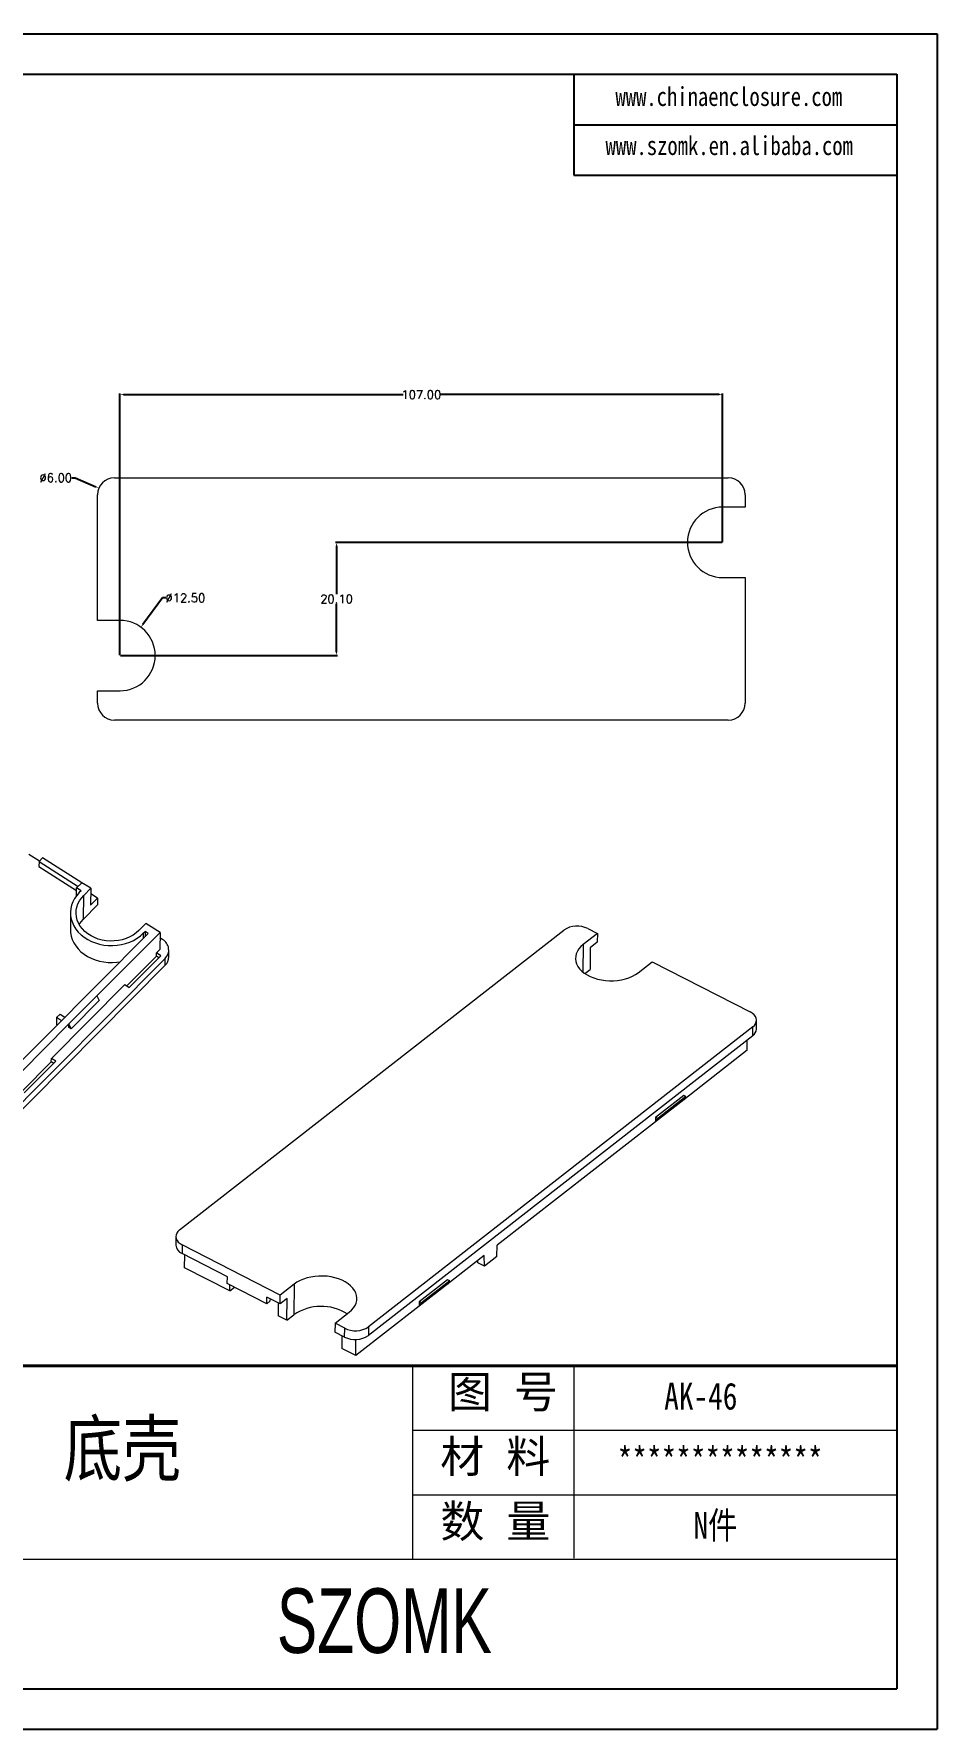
# Model space of a CAD drawing. Header units: inches. Extents: x 1667 to 2586, y 327 to 628.
# Drawn here: x 1932.3 to 2092.7, y 326.9 to 627.9 of the extents above; entities that cross this region are included whole.
import ezdxf

# ---------------------------------------------------------------- set-up
doc = ezdxf.new("R2010")
doc.units = ezdxf.units.IN
doc.header["$LTSCALE"] = 15
doc.layers.add('文字', color=81, linetype='Continuous')
doc.layers.add('粗实线', color=7, linetype='Continuous', lineweight=30)
doc.layers.add('细实线', color=3, linetype='Continuous', lineweight=9)
doc.styles.get("Standard").update_dxf_attribs({"font": 'txt', "bigfont": 'gbcbig.shx'})
doc.styles.add('宋体', font='', dxfattribs={"width": 0.8, "height": 3.5})
doc.styles.add('长仿宋', font='', dxfattribs={"width": 0.7, "height": 4})
doc.styles.get('宋体').set_extended_font_data('SimSun')
doc.styles.get('长仿宋').set_extended_font_data('SimSun')
doc.dimstyles.new('2', dxfattribs={"dimtxt": 1.5, "dimasz": 0.6, "dimexe": 0.18, "dimexo": 0.0625, "dimgap": 0.09, "dimtad": 0, "dimtih": 1, "dimtoh": 1, "dimzin": 0, "dimdsep": 46, "dimtxsty": 'Standard', "dimcen": 0, "dimadec": 0, "dimazin": 2, "dimtfac": 1, "dimtofl": 0, "dimtmove": 0, "dimatfit": 3, "dimfxl": 1, "dimtolj": 1, "dimtzin": 0, "dimarcsym": 0})

# ---------------------------------------------------------------- blocks, each defined once
blk = doc.blocks.new('*D228')
at = {"color": 0, "lineweight": -2}
for p, q in [((1947.59, 517.58), (1947.59, 564.03)), ((1948.19, 563.85), (1997.88, 563.85)), ((2053.99, 563.85), (2004.31, 563.85)), ((2054.59, 537.68), (2054.59, 564.03))]:
    blk.add_line(p, q, dxfattribs=at)
at = {"color": 0}
for points in [[(1948.19, 563.95), (1948.19, 563.75), (1947.59, 563.85)], [(2053.99, 563.95), (2053.99, 563.75), (2054.59, 563.85)]]:
    blk.add_solid(points, dxfattribs=at)
at = {"layer": 'Defpoints', "color": 0}
for p in [(2054.59, 563.85), (2054.59, 537.62), (1947.59, 517.52)]:
    blk.add_point(p, dxfattribs=at)
at = {"color": 0, "insert": (2001.09, 563.85), "char_height": 1.5, "attachment_point": 5}
blk.add_mtext('\\A1;107.00', dxfattribs=at)
blk = doc.blocks.new('*D229')
at = {"color": 0, "lineweight": -2}
for p, q in [((2054.53, 537.62), (1985.86, 537.62)), ((1986.04, 537.02), (1986.04, 528.41)), ((1986.04, 518.12), (1986.04, 526.73)), ((1947.66, 517.52), (1986.22, 517.52))]:
    blk.add_line(p, q, dxfattribs=at)
at = {"color": 0}
for points in [[(1985.94, 537.02), (1986.14, 537.02), (1986.04, 537.62)], [(1985.94, 518.12), (1986.14, 518.12), (1986.04, 517.52)]]:
    blk.add_solid(points, dxfattribs=at)
at = {"layer": 'Defpoints', "color": 0}
for p in [(1986.04, 537.62), (2054.59, 537.62), (1947.59, 517.52)]:
    blk.add_point(p, dxfattribs=at)
at = {"color": 0, "insert": (1986.04, 527.57), "char_height": 1.5, "attachment_point": 5}
blk.add_mtext('\\A1;20.10', dxfattribs=at)
blk = doc.blocks.new('*D230')
at = {"color": 0, "lineweight": -2}
for p, q in [((1955.13, 527.76), (1951.66, 523.04)), ((1955.73, 527.76), (1955.13, 527.76))]:
    blk.add_line(p, q, dxfattribs=at)
at = {"color": 0}
blk.add_solid([(1951.57, 523.1), (1951.74, 522.98), (1951.3, 522.55)], dxfattribs=at)
at = {"layer": 'Defpoints', "color": 0}
for p in [(1951.3, 522.55), (1943.89, 512.49)]:
    blk.add_point(p, dxfattribs=at)
at = {"color": 0, "insert": (1959.2, 527.76), "char_height": 1.5, "attachment_point": 5}
blk.add_mtext('\\A1;∅12.50', dxfattribs=at)
blk = doc.blocks.new('*D231')
at = {"color": 0, "lineweight": -2}
for p, q in [((1939.03, 549.08), (1939.63, 549.08)), ((1939.63, 549.08), (1943.29, 547.5))]:
    blk.add_line(p, q, dxfattribs=at)
at = {"color": 0}
blk.add_solid([(1943.33, 547.59), (1943.25, 547.41), (1943.84, 547.26)], dxfattribs=at)
at = {"layer": 'Defpoints', "color": 0}
for p in [(1943.84, 547.26), (1949.35, 544.88)]:
    blk.add_point(p, dxfattribs=at)
at = {"color": 0, "insert": (1936.19, 549.08), "char_height": 1.5, "attachment_point": 5}
blk.add_mtext('\\A1;∅6.00', dxfattribs=at)

msp = doc.modelspace()

# ---------------------------------------------------------------- linework, layer by layer
for p, q in [((1666.989, 627.895), (2092.671, 627.895)), ((2092.671, 627.895), (2092.671, 326.907)), ((1674.155, 620.728), (2085.504, 620.728)), ((2028.173, 620.728), (2028.173, 602.812)), ((2085.504, 620.728), (2085.504, 334.074)), ((2028.173, 611.77), (2085.504, 611.77)), ((2028.173, 602.812), (2085.504, 602.812)), ((1674.155, 334.074), (2085.504, 334.074)), ((1666.989, 326.907), (2092.671, 326.907))]:
    msp.add_line(p, q)
at = {"color": 7, "linetype": 'Continuous', "lineweight": 15}
for p, q in [((1946.593, 549.072), (2055.593, 549.072)), ((1943.593, 523.772), (1943.593, 546.072)), ((2058.593, 546.072), (2058.593, 543.872)), ((2058.593, 543.872), (2054.593, 543.872)), ((2054.593, 531.372), (2058.593, 531.372)), ((2058.593, 531.372), (2058.593, 509.072)), ((1947.593, 523.772), (1943.593, 523.772)), ((1943.593, 509.072), (1943.593, 511.272)), ((1943.593, 511.272), (1947.593, 511.272)), ((2055.593, 506.072), (1946.593, 506.072)), ((1933.284, 481.031), (1931.424, 482.217)), ((1933.834, 481.584), (1933.212, 480.959)), ((1940.79, 477.15), (1933.834, 481.584)), ((1933.212, 480.959), (1933.206, 480.059)), ((1933.206, 480.059), (1939.895, 475.795)), ((1933.212, 480.959), (1940.168, 476.525)), ((1939.888, 474.894), (1939.898, 476.253)), ((1939.898, 476.253), (1940.83, 477.191)), ((1940.681, 475.754), (1939.898, 476.253)), ((1940.681, 475.754), (1940.37, 475.441)), ((1942.397, 476.192), (1940.83, 477.191)), ((1942.397, 476.192), (1941.154, 474.942)), ((1942.397, 476.192), (1942.376, 473.192)), ((1941.124, 470.742), (1941.154, 474.942)), ((1941.124, 470.742), (1943.61, 473.243)), ((1942.376, 473.192), (1943.619, 474.443)), ((1943.619, 474.443), (1942.39, 475.226)), ((1943.619, 474.443), (1943.61, 473.243)), ((1938.799, 471.873), (1938.778, 468.873)), ((1950.945, 468.7), (1952.188, 469.95)), ((1954.695, 468.353), (1952.188, 469.95)), ((1885.451, 400.654), (1952.587, 468.164)), ((1943.505, 457.101), (1954.695, 468.353)), ((1951.728, 468.201), (1952.039, 468.513)), ((1952.039, 468.513), (1952.033, 467.606)), ((1952.587, 468.164), (1952.039, 468.513)), ((1954.695, 468.353), (1954.673, 465.353)), ((1955.133, 467.102), (1954.688, 467.386)), ((1958.175, 415.547), (2026.419, 468.78)), ((2032.351, 468.165), (2029.847, 466.211)), ((2030.636, 469.045), (2032.351, 468.165)), ((2032.335, 466.614), (2031.083, 465.637)), ((2032.351, 468.165), (2032.335, 466.614)), ((1887.86, 395.594), (1955.618, 463.729)), ((1954.048, 464.128), (1948.82, 458.871)), ((1949.24, 458.603), (1954.835, 464.228)), ((1954.048, 464.128), (1954.052, 464.728)), ((1954.468, 463.86), (1954.048, 464.128)), ((1954.052, 464.728), (1954.673, 465.353)), ((1954.835, 464.228), (1954.052, 464.728)), ((1955.61, 462.529), (1955.618, 463.729)), ((1956.26, 464.006), (1956.268, 465.206)), ((2031.083, 465.637), (2031.043, 461.76)), ((1887.852, 394.394), (1955.61, 462.529)), ((2030.139, 461.054), (2031.043, 461.76)), ((2039.593, 461.209), (2042.098, 463.162)), ((2042.098, 463.162), (2059.485, 454.238)), ((1935.403, 445.975), (1948.457, 459.102)), ((1948.457, 459.102), (1949.24, 458.603)), ((1938.532, 452.1), (1943.505, 457.101)), ((1943.893, 456.251), (1938.92, 451.251)), ((1943.505, 457.101), (1943.893, 456.251)), ((1901.856, 415.22), (1938.532, 452.1)), ((1936.319, 453.235), (1936.31, 452.035)), ((1936.456, 451.943), (1936.31, 452.035)), ((1936.319, 453.235), (1936.94, 453.86)), ((1937.189, 452.68), (1936.319, 453.235)), ((1936.94, 453.86), (1937.811, 453.305)), ((1938.528, 451.5), (1938.532, 452.1)), ((1938.92, 451.251), (1938.528, 451.5)), ((1938.92, 451.251), (1938.532, 452.1)), ((2059.946, 451.572), (1991.703, 398.339)), ((2059.93, 450.022), (2059.946, 451.572)), ((2060.591, 451.191), (2060.607, 452.742)), ((2059.93, 450.022), (1991.687, 396.788)), ((2058.956, 447.433), (2058.976, 449.277)), ((1930.591, 439.85), (1936.186, 445.476)), ((1935.399, 445.375), (1935.403, 445.975)), ((1936.186, 445.476), (1935.403, 445.975)), ((2058.956, 447.433), (2047.687, 438.642)), ((1935.399, 445.375), (1930.171, 440.118)), ((1935.819, 445.107), (1935.399, 445.375)), ((2047.687, 438.642), (2042.678, 434.735)), ((2047.695, 439.418), (2042.686, 435.511)), ((2048.085, 439.217), (2043.076, 435.31)), ((2048.085, 439.217), (2047.687, 438.642)), ((2048.085, 439.217), (2047.695, 439.418)), ((2042.678, 434.735), (2014.586, 412.822)), ((2042.686, 435.511), (2042.678, 434.735)), ((2042.678, 434.735), (2043.076, 435.31)), ((2043.076, 435.31), (2042.686, 435.511)), ((1957.514, 414.377), (1957.498, 412.827)), ((1958.636, 412.881), (1958.62, 411.33)), ((1976.023, 403.957), (1958.636, 412.881)), ((2014.484, 410.819), (2014.586, 412.822)), ((1966.651, 407.208), (1958.62, 411.33)), ((1959.052, 408.83), (1959.076, 411.096)), ((2012.231, 410.985), (2005.739, 405.921)), ((2011.123, 409.71), (2011.11, 410.11)), ((2012.293, 409.11), (2011.123, 409.71)), ((2012.293, 409.11), (2012.231, 410.985)), ((2014.484, 410.819), (2012.293, 409.11)), ((1967.083, 404.708), (1959.052, 408.83)), ((1966.639, 406.045), (1966.651, 407.208)), ((2005.747, 406.696), (2000.738, 402.789)), ((2006.137, 406.496), (2001.128, 402.589)), ((2006.137, 406.496), (2005.739, 405.921)), ((2006.137, 406.496), (2005.747, 406.696)), ((1973.656, 402.443), (1966.639, 406.045)), ((1967.083, 404.708), (1967.094, 405.811)), ((1967.083, 404.708), (1967.941, 405.377)), ((1973.656, 402.443), (1973.668, 403.607)), ((1976.007, 402.406), (1973.668, 403.607)), ((1976.007, 402.406), (1976.023, 403.957)), ((1977.26, 403.383), (1976.007, 402.406)), ((1978.528, 405.911), (1976.023, 403.957)), ((1977.219, 399.506), (1977.26, 403.383)), ((1978.528, 405.911), (1978.471, 400.482)), ((2005.739, 405.921), (2000.73, 402.014)), ((1974.282, 402.932), (1973.656, 402.443)), ((1974.282, 402.932), (1974.286, 403.29)), ((1975.683, 402.572), (1975.66, 400.306)), ((1977.219, 399.506), (1978.471, 400.482)), ((1985.77, 398.955), (1988.274, 400.908)), ((2000.73, 402.014), (1989.461, 393.223)), ((2000.738, 402.789), (2000.73, 402.014)), ((2000.73, 402.014), (2001.128, 402.589)), ((2001.128, 402.589), (2000.738, 402.789)), ((1977.219, 399.506), (1975.66, 400.306)), ((1985.77, 398.955), (1985.754, 397.404)), ((1987.469, 396.523), (1985.754, 397.404)), ((1987.485, 398.074), (1985.77, 398.955)), ((1987.469, 396.523), (1987.485, 398.074)), ((1991.703, 398.339), (1991.687, 396.788)), ((1986.989, 396.77), (1986.966, 394.503)), ((1989.461, 393.223), (1986.966, 394.503)), ((1989.461, 393.223), (1989.491, 396.096))]:
    msp.add_line(p, q, dxfattribs=at)
at = {"color": 8, "linetype": 'Continuous', "lineweight": 15}
for p, q in [((1951.728, 468.201), (1951.722, 467.294)), ((2029.847, 466.211), (2029.796, 461.311))]:
    msp.add_line(p, q, dxfattribs=at)
at = {"color": 7, "linetype": 'Continuous', "lineweight": 15, "flags": 128}
for points in [[(1940.37, 475.441), (1939.916, 474.93), (1939.534, 474.382), (1939.229, 473.805), (1939.003, 473.204), (1938.86, 472.587), (1938.801, 471.961), (1938.827, 471.333), (1938.938, 470.711), (1939.132, 470.102), (1939.407, 469.513), (1939.761, 468.951), (1940.187, 468.423), (1940.683, 467.935), (1941.242, 467.492), (1941.857, 467.1), (1942.521, 466.763), (1943.226, 466.486), (1943.965, 466.271), (1944.728, 466.121), (1945.506, 466.038), (1946.291, 466.023), (1947.073, 466.076), (1947.843, 466.196), (1948.592, 466.383), (1949.311, 466.633), (1949.992, 466.943), (1950.627, 467.311), (1951.208, 467.732), (1951.728, 468.201)], [(1950.945, 468.7), (1950.461, 468.268), (1949.917, 467.883), (1949.321, 467.552), (1948.68, 467.279), (1948.005, 467.067), (1947.302, 466.919), (1946.583, 466.838), (1945.856, 466.824), (1945.132, 466.877), (1944.421, 466.998), (1943.731, 467.183), (1943.073, 467.432), (1942.455, 467.739), (1941.886, 468.102), (1941.373, 468.516), (1940.923, 468.973), (1940.543, 469.47), (1940.237, 469.998), (1940.009, 470.551), (1939.864, 471.121), (1939.802, 471.701), (1939.824, 472.282), (1939.931, 472.857), (1940.12, 473.418), (1940.39, 473.957), (1940.736, 474.467), (1941.154, 474.942)], [(1940.362, 469.762), (1940.706, 470.268), (1941.124, 470.742)], [(1938.778, 468.873), (1938.806, 468.333), (1938.917, 467.711), (1939.111, 467.102), (1939.386, 466.513), (1939.739, 465.951), (1940.166, 465.423), (1940.662, 464.935), (1941.22, 464.492), (1941.835, 464.1), (1942.499, 463.764), (1943.205, 463.486), (1943.943, 463.271), (1944.706, 463.122), (1945.485, 463.039), (1946.27, 463.024), (1947.052, 463.077), (1947.608, 463.156)], [(2029.847, 466.211), (2029.426, 465.84), (2029.076, 465.44), (2028.803, 465.016), (2028.609, 464.575), (2028.498, 464.122), (2028.472, 463.664), (2028.53, 463.206), (2028.671, 462.755), (2028.895, 462.317), (2029.197, 461.898), (2029.574, 461.503), (2030.02, 461.138), (2030.53, 460.808), (2031.097, 460.517), (2031.713, 460.27), (2032.369, 460.068), (2033.057, 459.916), (2033.768, 459.816), (2034.492, 459.768), (2035.218, 459.773), (2035.938, 459.832), (2036.641, 459.943), (2037.319, 460.105), (2037.961, 460.316), (2038.56, 460.572), (2039.106, 460.871), (2039.593, 461.209)], [(2059.946, 451.572), (2060.237, 451.845), (2060.448, 452.146), (2060.572, 452.466), (2060.606, 452.795), (2060.549, 453.124), (2060.403, 453.442), (2060.172, 453.739), (2059.863, 454.007), (2059.485, 454.238)], [(1958.175, 415.547), (1957.884, 415.274), (1957.674, 414.973), (1957.549, 414.653), (1957.515, 414.324), (1957.572, 413.996), (1957.718, 413.678), (1957.949, 413.38), (1958.258, 413.112), (1958.636, 412.881)], [(1988.274, 400.908), (1988.696, 401.28), (1989.045, 401.68), (1989.319, 402.103), (1989.512, 402.544), (1989.623, 402.997), (1989.649, 403.455), (1989.591, 403.913), (1989.45, 404.364), (1989.226, 404.802), (1988.924, 405.221), (1988.547, 405.616), (1988.101, 405.981), (1987.591, 406.311), (1987.024, 406.602), (1986.408, 406.85), (1985.752, 407.051), (1985.064, 407.203), (1984.353, 407.303), (1983.63, 407.351), (1982.903, 407.346), (1982.183, 407.287), (1981.48, 407.176), (1980.802, 407.014), (1980.16, 406.804), (1979.562, 406.547), (1979.015, 406.248), (1978.528, 405.911)]]:
    msp.add_lwpolyline(points, dxfattribs=at)
at = {"color": 7, "linetype": 'Continuous', "lineweight": 15}
for centre, radius, start, end in [((1946.593, 546.072), 3, 90, 180), ((2055.593, 546.072), 3, 0, 90), ((2054.593, 537.622), 6.25, 90, 270), ((1947.593, 517.522), 6.25, 270, 90), ((1946.593, 509.072), 3, 180, 270), ((2055.593, 509.072), 3, 270, 0), ((1954.131, 465.237), 2.118, 314.60549, 61.75781), ((2028.754, 465.292), 4.198, 63.37399, 123.80591), ((1954.145, 464.055), 2.115, 313.82323, 358.66013), ((2059.065, 451.282), 1.529, 304.4777, 356.58698), ((1959.241, 412.964), 1.748, 184.52381, 249.18185), ((1983.317, 393.297), 8.667, 57.87338, 123.99559), ((1989.367, 401.827), 4.198, 243.37399, 303.80591), ((1989.349, 400.295), 4.215, 243.50342, 303.67647)]:
    msp.add_arc(centre, radius, start, end, dxfattribs=at)
at = {"layer": '粗实线', "color": 7, "lineweight": 40}
msp.add_line((2085.504, 391.405), (1913.512, 391.405), dxfattribs=at)
at = {"layer": '细实线', "color": 7}
for p, q in [((1999.508, 391.405), (1999.508, 357.006)), ((2028.173, 391.405), (2028.173, 357.247)), ((2085.504, 379.939), (1999.508, 379.939)), ((2085.504, 368.472), (1999.508, 368.472)), ((2085.504, 357.006), (1827.515, 357.006))]:
    msp.add_line(p, q, dxfattribs=at)

# ---------------------------------------------------------------- texts
at = {"layer": '文字', "color": 0, "attachment_point": 1, "style": '宋体'}
for s, insert, char_height, width in [('www.chinaenclosure.com', (2035.559, 618.459), 3.36341, 59.09193), ('www.szomk.en.alibaba.com', (2033.802, 609.749), 3.36341, 59.09193), ('{\\H1.111x;AK-46}', (2044.216, 388.41), 4.29982, 49.71071), ('底壳', (1937.577, 381.506), 9.5551, 122.15914), ('{\\H1.111x;**************}', (2035.946, 376.943), 4.29982, 49.71071), ('{\\H1.111x;N件}', (2049.418, 365.477), 4.29982, 49.71071)]:
    msp.add_mtext(s, dxfattribs=dict(at, insert=insert, char_height=char_height, width=width))
at = {"layer": '粗实线', "insert": (1975.453, 351.891), "char_height": 11.46618, "width": 128.58185, "attachment_point": 1, "style": '长仿宋'}
msp.add_mtext('{\\fSTXinwei|b0|i0|c134|p2;SZOMK}', dxfattribs=at)
at = {"layer": '细实线', "color": 7, "char_height": 5.73309, "attachment_point": 1}
for s, insert, width in [('{\\fSimSun|b0|i0|c134|p54;图 号}', (2005.812, 389.664), 28.66545), ('{\\fSimSun|b0|i0|c134|p54;材 料   }', (2004.453, 378.198), 28.66545), ('{\\fSimSun|b0|i0|c134|p54;数 量}', (2004.481, 366.675), 25.90282)]:
    msp.add_mtext(s, dxfattribs=dict(at, insert=insert, width=width))

# ---------------------------------------------------------------- dimensions: what is measured, and where the dimension line sits
dim = msp.add_linear_dim(base=(2054.593, 563.854), p1=(1947.593, 517.522), p2=(2054.593, 537.622), dimstyle='2')
dim.commit()
dim.dimension.update_dxf_attribs({"geometry": '*D228', "text_midpoint": (2001.093, 563.854)})
for p1, p2, picture, middle in [((1949.347, 544.882), (1943.839, 547.261), '*D231', (1936.192, 549.079)), ((1943.887, 512.489), (1951.299, 522.554), '*D230', (1959.197, 527.759))]:
    dim = msp.add_diameter_dim_2p(p1=p1, p2=p2, dimstyle='2')
    dim.commit()
    dim.dimension.update_dxf_attribs({"geometry": picture, "text_midpoint": middle, "dimtype": 163})
dim = msp.add_linear_dim(base=(1986.043, 537.622), p1=(1947.593, 517.522), p2=(2054.593, 537.622), angle=90, dimstyle='2')
dim.commit()
dim.dimension.update_dxf_attribs({"geometry": '*D229', "text_midpoint": (1986.043, 527.572)})

doc.saveas('drawing.dxf')
